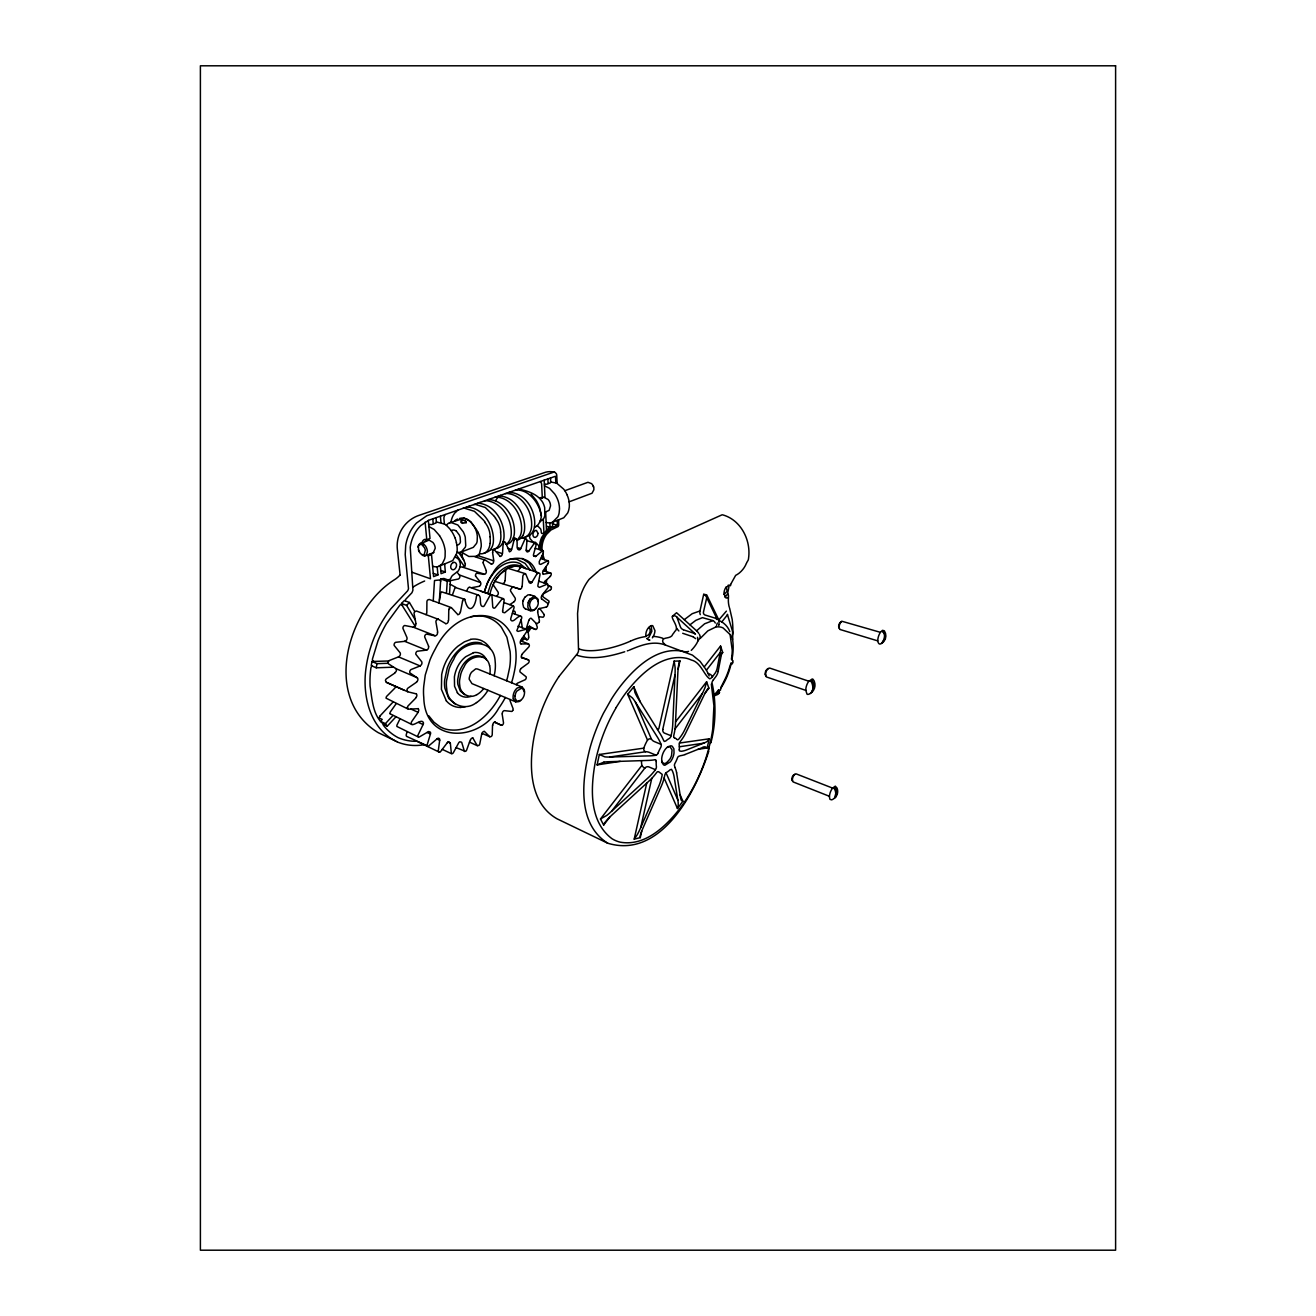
<?xml version="1.0" encoding="UTF-8"?>
<svg xmlns="http://www.w3.org/2000/svg" width="1316" height="1316" viewBox="0 0 1316 1316"><rect width="100%" height="100%" fill="white"/><g stroke="black" fill="none" stroke-linecap="round" stroke-linejoin="round"><path stroke-width="1.5" d="M448.591 620.593L448.772 609.686M805.721 690.061L806.988 694.108A1.661 1.661 0 0 0 808.04 694.404L808.748 694.223A10.084 10.084 0 0 0 810.047 693.598A4.507 4.507 0 0 0 810.87 692.973A6.975 6.975 0 0 0 811.972 692.167L814.111 686.639A10.314 10.314 0 0 0 813.469 683.3L811.709 680.372A4.244 4.244 0 0 0 810.886 680.948M829.376 796.657L829.903 799.322L831.597 799.848A8.883 8.883 0 0 0 832.913 799.289L834.492 798.236A5.692 5.692 0 0 0 835.578 797.167L836.91 792.627A8.965 8.965 0 0 0 835.973 789.32M708.946 749.232L709.143 747.027A12.864 12.864 0 0 1 709.604 745.234A148.724 148.724 0 0 0 712.729 729.13L713.93 705.82L711.331 684.106M697.908 640.086L697.529 637.306M492.529 725.1L492.233 734.624A2.961 2.961 0 0 1 491.361 736.434L490.013 736.894L481.936 733.275M609.621 817.269L603.649 825.033L604.044 823.783A14.196 14.196 0 0 1 605.031 822.368L606.577 820.493A86.56 86.56 0 0 1 612.976 814.078L649.281 780.783A53.413 53.413 0 0 0 655.681 773.808L656.668 772.508A2.698 2.698 0 0 1 657.506 771.719L658.79 771.752A5.807 5.807 0 0 0 659.81 772.591L662.129 774.318A3.29 3.29 0 0 1 662.047 775.634L661.685 777.279A49.185 49.185 0 0 1 658.806 786.145L640.3 828.554A84.652 84.652 0 0 1 637.306 834.64L634.197 839.131L646.732 783.119M546.584 579.879L546.387 583.695M407.417 707.564L408.519 709.209L417.912 708.699M700.211 637.734L697.825 641.057M545.268 581.096L545.153 583.284M657.49 729.475L658.806 728.801L674.17 661.142L675.092 667.344A80.835 80.835 0 0 1 675.075 673.529L672.739 724.392A55.437 55.437 0 0 1 671.456 734.081L670.963 736.17A5.182 5.182 0 0 1 670.074 737.815L669.235 738.523A15.562 15.562 0 0 0 665.731 741.04L664.235 741.434L663.33 739.822A46.373 46.373 0 0 0 659.892 733.357L638.26 698.714A46.652 46.652 0 0 1 634.937 692.479L633.818 686.771L640.399 702.135M505.114 580.652L505.689 570.848A3.306 3.306 0 0 1 506.315 569.071M503.057 544.479L502.515 553.641L496.412 551.7M433.227 600.918L434.461 581.08M439.396 600.211L440.745 578.974L443.87 578.481L450.368 580.751L449.513 593.845M522.189 586.393L522.814 576.49A3.372 3.372 0 0 1 523.505 574.648L525.298 573.661L507.762 568.249A19.625 19.625 0 0 1 512.648 566.439L515.494 566.012A13.933 13.933 0 0 1 520.61 566.735L538.26 572.707A13.719 13.719 0 0 1 539.774 573.447A2.632 2.632 0 0 1 539.905 575.191L537.948 585.061A2.583 2.583 0 0 0 538.014 586.541L539.428 587.397L547.456 584.057L538.737 581.178M446.502 592.759L447.243 581.261L440.745 578.974M811.577 682.264L811.709 680.372M697.908 749.38L707.136 747.949L704.998 746.764A9.673 9.673 0 0 0 702.991 747.356M728.472 596.247L728.34 600.047A26.665 26.665 0 0 0 729.261 607.153M834.64 789.304L834.772 787.577A4.705 4.705 0 0 0 834.064 788.185L835.15 790.423A11.334 11.334 0 0 1 835.742 793.68L834.492 798.236M732.519 639.757L732.847 634.065A88.517 88.517 0 0 0 732.19 619.392L729.541 607.86M514.984 696.032L515.724 693.104A10.808 10.808 0 0 1 517.007 690.949L521.268 688.334A3.043 3.043 0 0 1 522.814 688.827L524.492 691.986M720.74 688.482L720.444 690.291M724.655 596.938L725.692 596.247A8.57 8.57 0 0 0 727.633 593.565L728.883 587.117A5.05 5.05 0 0 0 728.241 585.11M720.855 687.495L724.063 681.112A74.699 74.699 0 0 0 729.854 666.291L730.989 663.248M697.793 641.287L696.74 643.376A36.453 36.453 0 0 1 691.245 650.384M439.709 740.266L436.928 738.967A2.007 2.007 0 0 1 438.623 738.227L439.396 738.72A2.089 2.089 0 0 1 439.676 740.266L438.343 750.433A1.678 1.678 0 0 0 438.639 751.781L439.643 752.061M534.576 526.268C536.188 511.496 525.956 493.467 510.065 492.398A13.505 13.505 0 0 0 508.65 492.497L508.552 492.513M718.898 690.061L718.487 689.929A46.998 46.998 0 0 1 714.72 694.305L714.226 694.815M502.646 610.772L504.11 600.458A2.023 2.023 0 0 0 503.864 599.01L501.955 599.076L495.54 607.268A2.056 2.056 0 0 1 494.109 608.173L493.352 607.926A1.974 1.974 0 0 1 492.71 606.396L491.904 595.079L469.861 587.314M717.335 623.011L716.496 625.659M883.25 632.503L883.447 631.219A2.303 2.303 0 0 0 882.773 631.548C888.119 635.661 879.565 650.548 877.706 640.859L840.019 629.492L838.72 627.041A5.379 5.379 0 0 1 839.986 622.748M706.741 597.645L703.55 611.677A2.599 2.599 0 0 0 705.08 615.033L714.489 617.928A6.448 6.448 0 0 1 717.105 619.573A12.206 12.206 0 0 0 716.381 617.648L706.429 597.036A9.377 9.377 0 0 0 705.195 595.342L703.698 594.322L699.865 611.447A6.054 6.054 0 0 0 699.832 612.779A6.366 6.366 0 0 0 699.947 613.536L700.293 614.638M541.419 516.448L540.432 520.462M718.717 689.749L718.668 690.012A3.849 3.849 0 0 1 718.881 693.532M393.583 667.179L376.261 667.804L376.985 663.642L388.22 663.28M446.404 525.38A6.531 6.531 0 0 1 449.562 522.765L450.927 522.452L451.306 520.462A18.342 18.342 0 0 1 455.731 511.924M464.811 520.462A2.895 2.895 0 0 1 465.979 521.185L464.992 522.929A4.129 4.129 0 0 1 462.048 522.271L461.324 521.07L461.143 522.041M466.127 523.011L466.308 522.057M438.886 603.008L440.663 593.417A2.698 2.698 0 0 1 441.567 591.838L464.778 599.323C468.299 614.934 475.076 608.601 476.408 596.576A2.484 2.484 0 0 1 477.511 595.21C482.824 594.437 477.938 607.054 483.367 606.528A2.583 2.583 0 0 0 484.568 605.327L489.733 595.951A2.122 2.122 0 0 1 490.835 594.914L491.378 594.848M679.451 743.047L709.258 738.802L707.465 741.089A13.686 13.686 0 0 1 705.754 742.29L685.981 750.169A22.717 22.717 0 0 1 681.343 751.288L679.467 750.942A2.468 2.468 0 0 1 679.319 749.709M460.468 612.072L462.541 601.149M388.796 660.977L371.967 661.487L371.244 665.616L376.261 667.804M718.141 671.39L721.234 655.434M704.356 666.768L720.543 646.041L720.707 648.212A27.011 27.011 0 0 1 720.395 651.585L717.138 668.446A13.933 13.933 0 0 1 714.358 674.203L712.4 676.802A5.198 5.198 0 0 0 709.143 673.891L708.14 673.463M481.738 733.933L479.764 743.935A2.912 2.912 0 0 1 478.744 745.53L477.132 745.481L472.938 738.161M620.198 761.355L597.102 764.909L599.339 754.479L643.787 748.146A45.057 45.057 0 0 1 647.521 740.118L648.508 739.263A4.376 4.376 0 0 1 649.874 738.786L651.354 738.95A6.021 6.021 0 0 0 654.397 741.599L661.093 744.379L661.257 745.448A5.001 5.001 0 0 1 660.714 747.472A35.598 35.598 0 0 0 658.181 752.884L658.099 753.097M711.43 740.661C716.085 721.875 716.052 700.342 711.923 682.527A13.012 13.012 0 0 1 713.404 679.714M597.102 764.909L603.896 762.145M640.744 827.517L651.782 778.332M662.754 729.442L675.026 674.795M634.197 839.131L640.267 837.634L641.698 831.268M678.118 669.219L679.977 660.928L679.434 661.635A12.074 12.074 0 0 0 678.99 663.215L678.562 665.518A91.265 91.265 0 0 0 677.756 674.647L675.453 724.08A54.959 54.959 0 0 1 674.17 733.736L673.792 735.381A3.356 3.356 0 0 0 673.71 736.779L674.434 737.832M487.743 593.171L490.638 584.485A44.793 44.793 0 0 1 495.161 576.786C500.59 568.841 511.036 562.014 520.774 566.193M707.136 747.949L709.258 738.802M730.051 634.526L723.126 627.962A10.495 10.495 0 0 0 718.108 626.86L715.756 626.926M550.614 589.716L543.788 593.582A2.928 2.928 0 0 0 543.097 596.954L548.937 601.017A2.517 2.517 0 0 1 548.114 603.616L547.555 605.919M731.433 664.448A2.912 2.912 0 0 0 732.683 662.688L733.061 660.928M643.787 748.146L643.754 749.478A3.932 3.932 0 0 0 644.297 750.811L645.416 751.765A6.152 6.152 0 0 1 646.929 751.814L647.209 751.831A9.788 9.788 0 0 1 649.38 752.423L656.092 755.203L657.112 754.611A4.557 4.557 0 0 0 658.099 753.097M513.964 540.415L511.694 549.512L507.68 548.246M484.288 591.953L487.627 582.297A55.93 55.93 0 0 1 493.27 572.674C501.659 556.125 529.706 551.223 535.99 571.983M709.143 747.027L706.758 755.466A184.092 184.092 0 0 1 693.664 786.754L692.183 789.485A159.137 159.137 0 0 1 678.974 809.636C665.156 827.057 644.462 846.649 620.099 842.141A27.62 27.62 0 0 1 611.973 838.703C588.943 821.464 590.621 788.021 595.194 762.638A177.101 177.101 0 0 1 616.266 707.482M708.863 750.844C695.967 791.87 660.813 859.364 607.712 843.211L557.063 818.815C528.917 802.859 528.769 764.432 534.181 736.434A168.267 168.267 0 0 1 558.79 676.802M730.429 585.785L731.087 583.745M407.121 731.745L406.299 734.476A2.073 2.073 0 0 0 406.331 735.989L406.693 736.401M399.932 718.964L397.119 724.738A2.418 2.418 0 0 0 396.906 726.465L418.833 737.24L428.621 731.531L430.381 732.14A2.566 2.566 0 0 1 430.431 733.999L427.289 744.412A2.171 2.171 0 0 0 427.272 745.81L406.858 736.499M523.094 600.951L523.571 599.586M528.242 602.728L528.703 601.363M528.867 620.264L526.087 629.147L526.811 629.953M599.339 754.479L604.768 756.848A29.314 29.314 0 0 0 608.749 757.045L650.17 755.845A50.863 50.863 0 0 0 655.055 755.368M640.826 833.702L640.366 835.199A16.532 16.532 0 0 0 640.119 836.236L640.267 837.634M731.235 583.317L735.66 575.355A21.714 21.714 0 0 0 739.46 572.888A24.231 24.231 0 0 0 746.32 563.577M452.441 594.898L454.612 588.861A2.468 2.468 0 0 1 455.599 587.578L478.498 595.095M470.256 740.036L466.686 749.923A2.714 2.714 0 0 1 465.519 751.403L456.126 747.636M711.232 741.319L710.459 743.112L710.821 742.323M683.399 629.788L692.94 632.93A11.893 11.893 0 0 1 694.338 633.506A14.854 14.854 0 0 1 695.473 634.131L676.276 616.53A4.754 4.754 0 0 0 674.68 615.789C666.834 614.901 680.997 627.123 674.795 631.433A18.983 18.983 0 0 1 672.821 634.164C671.094 639.543 662.507 636.483 662.655 640.908A6.267 6.267 0 0 0 663.001 642.455L665.501 645.054M513.339 537.997C520.659 537.356 514.03 550.384 519.639 549.874A2.468 2.468 0 0 0 520.708 548.624L524.475 540.251A2.007 2.007 0 0 1 525.479 539.165L526.696 539.494A1.925 1.925 0 0 1 526.976 540.81L526.219 549.825A2.352 2.352 0 0 0 526.499 551.272L526.959 551.766A3.405 3.405 0 0 0 527.502 551.93L527.617 551.898A1.925 1.925 0 0 0 528.884 550.976L534.099 543.59L535.941 543.821A2.237 2.237 0 0 1 536.007 545.367L533.605 554.2A2.698 2.698 0 0 0 533.622 555.846L535.464 556.619L542.669 550.598L535.217 548.295M543.179 553.214L539.231 561.669L539.363 563.939L540.728 564.383L547.851 560.764L540.679 558.51M410.888 709.044L418.143 712.334L411.744 721.513A2.829 2.829 0 0 0 411.217 723.307C411.859 728.143 421.646 717.664 423.407 722.698A3.01 3.01 0 0 1 423.291 724.113L418.225 734.641A2.55 2.55 0 0 0 417.978 736.269L418.208 736.828M812.104 691.163L810.87 692.973A4.458 4.458 0 0 1 810.212 693.499M675.552 721.892L706.593 681.754L705.31 686.771A71.985 71.985 0 0 1 702.892 692.446L684.534 730.199A43.28 43.28 0 0 1 679.961 737.552L679.007 738.802A2.533 2.533 0 0 1 678.003 739.674L677.362 739.724M479.304 554.25L481.195 546.683A25.399 25.399 0 0 0 481.179 543.59L480.817 540.662A28.788 28.788 0 0 0 480.455 538.968L479.139 534.839A29.758 29.758 0 0 0 478.892 534.263L478.448 533.276M466.588 590.884L468.002 588.334A2.073 2.073 0 0 1 469.105 587.314L469.664 587.265M500.376 695.44C490.276 714.588 469.944 734.18 446.535 729.344A27.208 27.208 0 0 1 439.922 726.712L433.951 722.221L428.769 715.805M652.374 637.865L652.95 636.878M522.781 535.628L521.63 537.306A8.538 8.538 0 0 1 518.159 539.889L516.744 540.432M525.643 573.76L529.312 582.708L530.628 583.366A2.27 2.27 0 0 0 531.911 582.264L536.994 573.792M518.093 571.276L519.919 568.249M616.201 707.432L621.662 698.763A145.829 145.829 0 0 1 629.558 688.136C643.211 671.67 663.165 653.772 686.278 658.247A27.011 27.011 0 0 1 691.377 660.04C700.704 662.014 704.175 675.503 709.752 678.826A6.942 6.942 0 0 0 712.45 676.835M715.657 627.074L707.827 630.874L700.145 638.507M539.79 521.959L543.607 518.685A10.643 10.643 0 0 0 544.84 515.51L544.676 507.631A23.622 23.622 0 0 0 542.801 502.515C537.833 494.026 527.387 490.769 518.405 489.075M647.521 740.118L627.699 694.272L632.42 697.941A35.104 35.104 0 0 1 634.888 701.313L657.21 736.828A46.751 46.751 0 0 1 660.648 743.293L661.093 744.379M520.856 640.991L522.715 638.178M527.897 630.364L529.822 627.469M528.16 632.256L531.055 627.896M522.074 641.451L523.933 638.622M558.757 676.769L577.56 653.41A10.117 10.117 0 0 0 578.547 650.894L577.56 613.486L578.596 603.254A63.842 63.842 0 0 1 581.82 592.299L583.35 588.778A51.357 51.357 0 0 1 589.107 579.353L600.392 569.4L721.579 515.033A1.793 1.793 0 0 1 722.747 514.885C740.941 519.902 751.189 540.35 748.541 558.346A5.165 5.165 0 0 1 748.014 560.435A5.083 5.083 0 0 1 747.702 560.978A12.798 12.798 0 0 0 746.517 563.232M520.774 640.366L526.384 632.124A2.895 2.895 0 0 0 526.877 630.315L526.877 630.315M396.182 703.665L390.507 711.709A2.681 2.681 0 0 0 389.997 713.617M497.284 577.642L496.642 578.547A44.366 44.366 0 0 0 489.963 593.944M548.098 563.758L543.179 570.634L550.565 572.986M664.119 778.036L677.46 808.534L682.856 801.214L680.043 794.617M447.325 742.685L440.876 751.206A2.122 2.122 0 0 1 439.643 752.078M719.655 692.232L718.733 693.466A4.359 4.359 0 0 1 717.467 694.568A2.106 2.106 0 0 1 715.772 694.749L714.325 696.312M656.273 761.536A20.711 20.711 0 0 0 656.404 766.504L656.404 767.327A5.577 5.577 0 0 1 655.779 769.12L654.43 770.979A53.232 53.232 0 0 1 647.982 777.953L610.608 812.169A73.499 73.499 0 0 1 606.775 815.41L600.474 818.996L641.879 765.435A24.28 24.28 0 0 1 641.484 760.664M682.856 801.214L681.277 800.26A15.693 15.693 0 0 1 680.438 796.871L676.605 772.837M705.146 693.071L708.896 688.186L706.593 681.754M611.562 811.298L644.873 768.067L644.001 767.606A8.176 8.176 0 0 1 642.488 766.323L641.879 765.435M675.026 728.932L702.448 693.351M713.437 679.747L715.427 677.164A13.95 13.95 0 0 0 718.191 671.39M709.192 675.848L706.445 670.173L720.23 652.473M721.546 654.052L722.714 652.539L720.543 646.041M721.694 622.073L727.501 614.736M718.635 620.099L726.399 611.117M541.896 595.358L547.686 588.104A3.356 3.356 0 0 0 548.394 586.327L547.851 584.288M717.681 692.496L715.822 694.716M829.425 796.657A15.381 15.381 0 0 1 832.6 788.103L835.298 786.145L837.075 788.136A8.916 8.916 0 0 1 835.594 797.183M627.551 694.503L633.818 686.771M677.46 808.534L678.201 805.26A24.033 24.033 0 0 0 678.151 802.053L674.022 776.259A23.869 23.869 0 0 0 672.361 770.88L671.505 769.334L670.074 769.794A15.874 15.874 0 0 1 666.488 772.443L665.912 772.92A5.198 5.198 0 0 0 664.893 774.729L664.415 776.785A49.087 49.087 0 0 1 661.537 785.619L643.508 826.859A80.605 80.605 0 0 0 640.826 833.702M672.427 616.266L676.572 612.73L696.115 630.397A18.325 18.325 0 0 1 698.763 633.358M732.634 662.803L732.19 663.067A4.935 4.935 0 0 1 730.989 663.231M840.891 622.139L841.615 621.448L840.036 622.583M539.05 622.238L536.78 623.883M530.183 598.945L534.082 596.362L537.602 598.566A6.481 6.481 0 0 1 538.26 601.248L538.228 603.55A9.985 9.985 0 0 1 537.076 606.89L535.694 608.716A7.271 7.271 0 0 1 533.885 610.246M525.035 597.168L527.946 594.881L530.332 594.832M696.559 630.825L704.619 623.784L712.894 620.609A4.672 4.672 0 0 1 715.279 623.044M438.36 619.326L416.432 611.002L414.622 611.825A2.862 2.862 0 0 0 414.079 613.634L415.988 623.652M372.181 665.978A3.389 3.389 0 0 0 370.865 668.232A94.818 94.818 0 0 0 370.076 686.064C372.165 699.47 372.938 719.868 387.2 726.251L395.754 717.023M380.061 718.404L382.232 719.424L380.489 721.3L385.407 723.635L392.81 715.657M380.11 715.838L392.908 702.185M409.424 602.481L404.325 600.573L401.495 603.452L406.595 605.376L409.424 602.481L414.82 611.595M522.172 653.97L528.703 647.061A2.912 2.912 0 0 0 529.361 645.317L528.752 643.952L520.494 640.859M400.113 574.993L398.995 576.112A27.833 27.833 0 0 1 395.129 579.303C346.618 609.193 322.256 698.961 378.235 732.667L397.169 741.763M415.889 697.957L408.273 705.689A2.961 2.961 0 0 0 407.45 707.564M566.982 494.75A24.165 24.165 0 0 1 569.318 506.808L568.907 509.292A16.894 16.894 0 0 1 567.64 513.043L563.758 517.764L552.44 522.304L552.605 526.367L551.536 526.778A12.436 12.436 0 0 0 550.104 527.453A16.039 16.039 0 0 0 546.502 530.233L541.682 537.438A30.877 30.877 0 0 0 539.955 542.587L539.264 549.545M455.78 511.99L456.208 511.579A12.913 12.913 0 0 1 458.429 509.917M521.498 699.684L522.584 698.434A10.824 10.824 0 0 0 524.261 694.766L524.459 693.516A8.159 8.159 0 0 0 524.492 692.529L524.475 691.739A6.777 6.777 0 0 0 524.064 689.37L522.172 687.067L478.053 669.219A5.017 5.017 0 0 0 475.635 668.906L471.539 672.229A13.736 13.736 0 0 0 470.026 674.96L469.269 677.872A7.583 7.583 0 0 0 469.253 679.303L471.967 683.629L515.954 701.922L518.932 701.609A6.909 6.909 0 0 0 520.922 700.227L517.616 701.148A2.665 2.665 0 0 1 516.579 700.721L515.115 698.335A6.744 6.744 0 0 1 514.984 696.032M437.011 738.885L427.996 746.517M433.26 552.769L435.218 548.262A9.919 9.919 0 0 0 434.543 545.169L434.28 544.561A10.281 10.281 0 0 0 432.898 542.422L429.082 540.119L419.097 544.281A4.557 4.557 0 0 0 418.439 546.222L418.521 549.94A10.577 10.577 0 0 0 419.31 551.914L419.393 552.062M684.271 619.672L692.2 613.7L699.931 610.969M766.685 669.581L769.646 668.051L808.814 681.195M550.499 576.276L544.808 581.508A3.027 3.027 0 0 0 544.001 582.906M689.962 624.82L695.835 620.346L702.431 617.648L712.598 620.494M768.314 668.396L767.672 668.972A8.406 8.406 0 0 0 765.649 674.828M532.338 599.093L534.921 597.859A2.55 2.55 0 0 1 536.138 598.073L538.129 600.721A5.593 5.593 0 0 1 538.293 601.922M447.243 581.261L458.494 579.007A2.945 2.945 0 0 0 459.745 575.635L457.195 572.312M793.647 774.96L793.449 775.124A5.165 5.165 0 0 0 792.002 779.401M794.88 774.252L794.601 774.499A8.192 8.192 0 0 0 792.396 780.174M521.004 668.495L528.292 663.149A2.862 2.862 0 0 0 529.098 661.504L529.131 661.372A1.711 1.711 0 0 0 528.851 660.122L521.416 657.145M881.605 643.491L885.059 638.523A9.903 9.903 0 0 0 885.24 635.924L883.447 631.219M499.636 495.968L500.524 495.359M509.818 492.398L510.97 491.658M882.049 643.195L882.082 643.179A8.998 8.998 0 0 0 884.352 630.825L882.493 630.315L880.371 632.322L841.927 621.267M667.821 746.797L665.748 748.705A18.079 18.079 0 0 0 661.701 758.394L661.849 762.244L663.461 764.744A3.027 3.027 0 0 0 664.893 765.254L670.403 761.816A17.881 17.881 0 0 0 674.022 753.015L673.891 748.886L672.312 746.337A3.027 3.027 0 0 0 670.88 745.81L667.952 746.715M416.679 682.099L407.894 688.153A3.043 3.043 0 0 0 406.957 689.864L407.68 691.755L386.23 682.28L385.44 680.553A2.928 2.928 0 0 1 386.312 678.842L395.063 672.904M666.768 762.638L669.893 759.135A17.371 17.371 0 0 0 671.571 755.384L672.065 749.906L670.091 746.863A3.438 3.438 0 0 0 667.294 747.307M509.769 604.653L514.095 601.757M479.419 586.262L471.885 587.643M476.491 702.53C465.091 712.005 447.16 703.928 446.749 688.975A31.42 31.42 0 0 1 446.519 680.833L449.118 668.873A50.946 50.946 0 0 1 453.74 659.398C461.028 640.07 493.878 636.467 495.129 661.027A40.664 40.664 0 0 1 494.125 675.733M494.849 581.359L519.754 589.058L512.73 586.903L510.526 589.634A2.468 2.468 0 0 0 510.789 591.394L515.066 597.925A2.879 2.879 0 0 1 513.997 601.626M793.844 774.828L796.147 773.874L832.518 788.07M507.367 568.463L500.162 574.138A38.756 38.756 0 0 0 494.24 582.478M420.265 665.88L411.086 669.531A2.895 2.895 0 0 0 409.868 671.176L409.819 671.325A2.155 2.155 0 0 0 409.967 672.92L417.616 678.102A2.977 2.977 0 0 1 416.547 681.885M480.817 591.164L503.337 598.615M476.82 694.601C469.615 699.405 459.991 693.664 459.745 685.241A19.707 19.707 0 0 1 459.613 680.109L460.83 673.874A31.831 31.831 0 0 1 464.153 666.702C468.397 655.944 487.035 651.716 489.568 665.715M630.594 641.073L630.973 640.925A53.002 53.002 0 0 1 645.926 636.533L645.811 635.2A11.548 11.548 0 0 1 648.887 627.222L650.384 626.038A3.027 3.027 0 0 1 652.736 625.692L654.957 630.627A12.272 12.272 0 0 1 653.443 635.99L653.23 636.385A34.611 34.611 0 0 1 663.001 638.342M630.232 641.237C616.349 647.505 591.427 653.97 578.908 648.87M456.965 552.226A6.761 6.761 0 0 0 461.094 552.144L465.288 547.242A11.647 11.647 0 0 0 465.732 545.498L465.272 537.175A26.846 26.846 0 0 0 463.216 531.746L457.869 525.002L450.927 522.452M424.591 555.878L426.532 554.826L427.355 551.914A8.472 8.472 0 0 0 427.19 550.088L427.091 549.611A11.647 11.647 0 0 0 425.496 545.992L423.703 544.034M453.313 562.475L452.013 563.413A5.379 5.379 0 0 0 450.812 565.896A4.376 4.376 0 0 0 450.944 568.216C453.773 573.398 459.465 564.367 454.826 562.409A2.221 2.221 0 0 0 453.313 562.491M684.994 754.529L702.991 747.34M437.175 566.768L437.932 574.928L433.589 576.638L431.516 554.562A6.004 6.004 0 0 1 430.184 553.904M444.644 564.087L445.351 571.999L441.057 573.694L440.35 565.748M420.199 543.278L420.38 543.212A2.27 2.27 0 0 1 420.939 543.064A4.03 4.03 0 0 1 423.653 544.084M480.077 553.723A8.209 8.209 0 0 0 483.959 553.279L487.2 551.996A8.176 8.176 0 0 0 490.605 549.414L492.184 546.732A16.911 16.911 0 0 0 493.352 542.126C494.536 526.926 484.189 508.502 467.92 507.055A13.473 13.473 0 0 0 466.39 507.17L466.292 507.186M490.621 549.611A8.324 8.324 0 0 0 494.52 549.15L497.695 547.884M506.331 544.495L508.025 543.837A8.422 8.422 0 0 0 511.48 541.271L512.615 539.576A16.022 16.022 0 0 0 514.293 534.049C515.773 519.08 505.426 500.853 489.371 499.587A13.473 13.473 0 0 0 487.743 499.735M526.17 539.116L521.35 537.635A8.587 8.587 0 0 0 525.1 537.175L528.127 535.974A8.669 8.669 0 0 0 531.615 533.408L532.503 532.19A15.578 15.578 0 0 0 534.526 526.252M557.03 525.577L550.631 528.341L545.679 533.276A27.471 27.471 0 0 0 540.662 549.973M557.244 525.429L557.342 520.412M476.096 556.339L476.507 556.175A7.896 7.896 0 0 0 479.271 554.299A9.886 9.886 0 0 1 476.096 556.339L468.874 556.471L461.439 552.095M461.077 552.111L473.316 547.357L476.507 543.442A11.351 11.351 0 0 0 477.165 541.172L477.33 536.155A23.688 23.688 0 0 0 471.441 522.732L470.519 521.712L476.244 529.229M426.976 555.105A5.971 5.971 0 0 0 428.309 555.78L431.516 554.562M545.219 512.089L549.117 510.361L550.516 505.953A10.281 10.281 0 0 0 550.121 503.205A9.689 9.689 0 0 0 548.098 499.504L543.837 497.234M425.364 555.73L433.885 552.523M569.022 501.857L592.019 493.237L593.861 489.782A7.666 7.666 0 0 0 591.608 483.646L587.956 482.298L564.844 490.704M456.915 545.285L458.1 544.84A4.211 4.211 0 0 0 460.452 541.912L460.139 537.323A15.693 15.693 0 0 0 459.333 535.053L456.389 531.088M629.229 650.203C640.53 645.399 652.95 640.399 665.189 644.955L692.463 655.138L700.063 661.356L706.445 670.173M539.889 497.826A3.964 3.964 0 0 1 542.291 497.81L544.956 496.823L544.199 480.11M451.158 530.611L452.342 530.183A2.846 2.846 0 0 1 453.296 530.003L454.53 530.183A7.123 7.123 0 0 1 456.241 531.006M540.053 498.402L541.978 497.711M628.275 650.548L627.304 650.894M449.579 522.797L464.022 518.372M471.079 696.296L469.944 696.674A11.679 11.679 0 0 1 457.31 692.759M624.738 651.765C609.505 656.536 592.693 660.237 577.033 655.286M457.705 519.047L457.195 519.211A6.86 6.86 0 0 0 454.892 520.692M465.272 706.725L460.468 707.482M404.999 641.303L395.688 642.307A2.533 2.533 0 0 0 394.339 643.721A2.435 2.435 0 0 0 394.208 645.514L400.196 652.9A2.961 2.961 0 0 1 398.485 656.783M434.51 580.504L440.186 579.912A2.287 2.287 0 0 1 440.58 581.475M688.531 651.404L687.676 651.617A7.912 7.912 0 0 1 686.755 651.749A6.613 6.613 0 0 1 685.274 651.7M459.498 518.455L461.751 518.06A8.867 8.867 0 0 1 462.459 518.043L463.627 518.142A9.788 9.788 0 0 1 464.976 518.455L468.085 519.869A9.919 9.919 0 0 0 464.482 518.422L463.528 518.126M473.349 652.851L465.815 656.668A28.278 28.278 0 0 0 459.827 663.05L459.185 663.988A33.936 33.936 0 0 0 454.398 676.852L454.546 686.245L457.475 692.775M470.717 639.477L464.416 641.83L457.935 646.189A44.267 44.267 0 0 0 449.809 655.055L446.996 659.612A52.031 52.031 0 0 0 441.666 674.664L441.419 689.354L446.338 700.869M420.314 665.649A3.076 3.076 0 0 0 421.729 661.751L415.856 654.315A2.566 2.566 0 0 1 416.037 652.621A2.599 2.599 0 0 1 417.254 651.239L426.68 650.088M470.931 616.727L476.408 615.855A29.511 29.511 0 0 1 501.445 627.37L506.907 637.224L510.098 651.436A64.747 64.747 0 0 1 510.295 661.339L510.115 663.774A66.491 66.491 0 0 1 509.588 667.837L507.532 677.427A75.44 75.44 0 0 1 506.561 680.75M539.379 608.551L546.255 607.071M550.137 572.97L543.442 574.204M436.369 521.942L444.676 524.113A19.181 19.181 0 0 1 446.683 525.61L449.792 528.835A33.624 33.624 0 0 1 454.941 537.701M529.542 626.235L535.283 629.426M655.138 759.727L654.036 759.891A50.304 50.304 0 0 1 649.166 760.385L607.564 761.767A40.385 40.385 0 0 0 603.896 762.145M655.055 755.368L656.092 755.203M609.752 757.013L645.416 751.765M679.369 746.764L703.961 743.145M515.477 490.095L515.872 490.045A13.473 13.473 0 0 1 517.089 489.947C529.147 490.309 537.685 501.725 540.646 512.5A32.834 32.834 0 0 1 541.386 516.152L539.823 508.173A37.193 37.193 0 0 0 536.171 500.31L531.17 494.142M495.013 497.201L495.227 497.168A13.555 13.555 0 0 1 496.642 497.07C512.648 498.254 522.913 516.415 521.449 531.319A16.401 16.401 0 0 1 519.968 536.369L517.895 539.231A9.163 9.163 0 0 1 516.727 540.202M426.417 650.137L404.736 641.336M550.647 481.985L556.684 483.12L563.577 489.042A28.376 28.376 0 0 1 566.308 493.22L567.048 494.717M674.022 661.175L679.977 660.928M451.832 753.755L452.276 753.657A2.484 2.484 0 0 0 453.477 752.472L458.708 742.833A2.928 2.928 0 0 1 459.794 741.78L461.669 742.24L464.499 751.535M521.399 643.952L528.374 643.869M512.96 611.315L514.046 611.298M546.749 484.222L546.65 484.222A9.952 9.952 0 0 0 544.38 484.189M431.993 524.623L431.895 524.623A8.916 8.916 0 0 0 428.72 524.607M477.116 503.419A13.719 13.719 0 0 1 478.728 503.288C494.931 504.653 505.212 522.962 503.946 538.047A16.499 16.499 0 0 1 502.531 543.146L501.133 545.317A8.291 8.291 0 0 1 497.711 547.884M501.528 725.297L494.388 722.237M703.698 594.322L706.692 594.816L717.812 617.829A12.436 12.436 0 0 1 718.947 624.475M460.024 566.702L463.545 567.328A2.796 2.796 0 0 0 465.206 564.038M724.063 594.552L727.09 591.229L726.317 586.755M548.344 586.064L551.24 586.92A2.451 2.451 0 0 1 550.549 589.65M538.606 616.694L543.08 617.22A2.468 2.468 0 0 0 544.133 614.588M463.035 567.311L484.798 574.302A2.961 2.961 0 0 0 486.229 570.897M437.389 632.223A2.796 2.796 0 0 1 435.053 635.842L426.532 634.098A2.171 2.171 0 0 0 425.183 635.151L425.068 635.266A2.879 2.879 0 0 0 424.706 636.993L428.654 646.288M484.025 574.385L476.737 573.167A2.533 2.533 0 0 0 475.586 576.013M464.778 599.323L463.512 599.586A2.78 2.78 0 0 0 462.558 601.149M407.878 691.821L415.79 693.746M544.462 485.801L549.496 488.318L554.661 493.895A27.258 27.258 0 0 1 559.53 508.782L559.119 513.026A16.335 16.335 0 0 1 557.869 516.81L552.424 522.32A9.771 9.771 0 0 1 546.14 522.419M527.009 540.646L535.299 543.179M522.107 567.295L520.939 567.278A2.254 2.254 0 0 0 519.935 568.249M646.074 635.858C649.676 635.99 651.716 629.788 649.002 627.567M503.107 541.682L505.64 542.751L509.391 551.486M526.219 550.154L528.917 550.993M517.566 547.653L520.708 548.624M533.556 555.665L535.793 556.372M729.886 584.978L725.807 587.528A11.466 11.466 0 0 0 723.981 593.615L725.889 597.941A2.303 2.303 0 0 0 727.468 597.76M685.8 652.012C659.184 644.626 635.579 666.817 620.494 686.064A159.187 159.187 0 0 0 611.479 699.01L603.485 713.19A191.972 191.972 0 0 0 590.094 747.603C582.05 778.48 576.408 823.405 607.712 843.211M522.123 657.852L528.423 659.842M493.911 549.331L500.064 556.257M477.692 555.582L493.813 560.83L492.529 552.243M474.911 556.717L484.749 560.024A2.352 2.352 0 0 0 483.285 562.787M548.246 585.686L550.598 586.41M528.752 581.211L531.927 582.264M682.708 633.292L692.726 636.664M521.514 616.76C518.636 613.667 513.158 624.195 510.789 619.885A2.796 2.796 0 0 1 510.789 618.421L513.931 608.14A2.418 2.418 0 0 0 513.931 606.61L513.717 606.199M530.052 594.733L535.48 596.576M525.495 608.88L523.636 607.367L522.765 603.764A10.331 10.331 0 0 1 525.068 597.053M457.688 614.44L451.454 607.696L449.611 607.976A2.961 2.961 0 0 0 448.789 609.686M805.705 690.341L766.669 677.033A1.661 1.661 0 0 1 765.813 675.914L765.567 674.845M459.465 574.977L480.702 582.659A3.043 3.043 0 0 1 479.517 586.13M440.761 570.437L445.351 571.999M433.277 573.315L437.932 574.928M525.216 608.782C535.727 612.631 526.745 610.361 527.897 605.541A10.429 10.429 0 0 1 530.216 598.813M503.814 602.563L513.273 605.886L504.702 612.795L502.844 612.302A2.435 2.435 0 0 1 502.646 610.772M428.901 526.548L434.099 529.443L439.593 535.661M411.859 572.197L430.496 578.777L428.309 555.78M512.385 613.207L520.988 616.266M481.705 643.327C469.647 639.198 457.787 648.854 451.865 658.625A50.765 50.765 0 0 0 447.226 668.1L444.644 680.043A31.337 31.337 0 0 0 444.874 688.186L448.756 698.516L455.797 704.537M528.456 626.975L535.908 629.525A2.336 2.336 0 0 0 537.208 626.91L535.957 623.175M447.802 579.862L449.644 579.517A3.8 3.8 0 0 0 450.681 578.464L451.075 577.675A5.889 5.889 0 0 1 453.066 574.993L458.149 571.095A12.765 12.765 0 0 0 459.909 567.163L460.074 566.456A10.462 10.462 0 0 0 460.156 562.985L458.873 559.497L456.389 557.589A4.622 4.622 0 0 0 455.352 557.375M517.961 626.169L526.285 629.212L518.043 631.417L516.81 630.693L521.432 618.898A2.698 2.698 0 0 0 521.679 617.204L521.613 616.957M451.141 607.531L429.213 599.454L427.634 600.014A2.862 2.862 0 0 0 426.91 601.741L426.812 612.351A3.257 3.257 0 0 1 425.907 614.605M522.353 638.046L526.844 639.708M521.893 686.952L517.418 687.906A8.669 8.669 0 0 0 516.086 689.14L515.773 689.502A12.305 12.305 0 0 0 513.289 694.947L513.141 695.901A7.682 7.682 0 0 0 513.339 698.796M521.103 619.606L522.304 627.748M435.037 635.71L413.306 627.173L404.752 625.511A2.188 2.188 0 0 0 403.387 626.531A2.665 2.665 0 0 0 402.976 628.489L406.924 637.438A2.994 2.994 0 0 1 405.114 641.188M482.84 657.128C474.994 652.868 466.209 659.184 462.261 665.929A31.732 31.732 0 0 0 458.939 673.101L457.738 679.319A19.658 19.658 0 0 0 457.869 684.452L460.287 690.966L464.745 694.749M829.393 796.279L793.104 781.918L791.952 779.401M671.078 735.743L664.366 733.078A2.994 2.994 0 0 1 662.951 729.508M674.203 737.717L674.861 737.98A5.577 5.577 0 0 1 676.95 739.477M522.008 558.362L529.098 563.182L534.164 571.391M548.311 526.894L550.104 527.453L549.825 523.126M420.117 665.929L398.534 656.881L389.24 660.533A2.78 2.78 0 0 0 388.22 662.129A2.04 2.04 0 0 0 388.45 663.807L395.721 668.544L417.238 677.756M655.417 769.679L648.739 766.85A3.471 3.471 0 0 0 644.922 768.116M548.13 526.828L546.601 526.087M501.264 725.231L495.244 722.254M515.658 701.806L513.339 698.796M373.728 661.422L372.658 660.533A2.451 2.451 0 0 1 372.51 658.855L378.037 640.711A124.987 124.987 0 0 1 386.559 623.356L399.751 605.344A2.056 2.056 0 0 1 401.594 604.538L415.231 626.334M371.967 661.487L376.985 663.642M411.908 724.524L390.013 713.749M655.565 759.776L656.059 760.286A2.435 2.435 0 0 1 656.223 761.52M386.411 682.346L404.144 690.176M418.537 549.923L420.413 553.543L422.897 555.007A2.139 2.139 0 0 0 424.147 554.71L425.315 550.187A10.084 10.084 0 0 0 424.394 547.67L422.568 545.449M408.174 709.11L386.082 698.187A2.895 2.895 0 0 1 386.723 696.279L394.52 688.465A3.339 3.339 0 0 0 395.491 686.36M469.499 742.125L477.461 745.777M418.62 722.484L423.11 724.557M427.091 732.453L430.447 733.999M447.983 742.027L450.335 743.112L451.388 753.657L442.275 749.363M438.968 751.995L417.649 741.681M395.639 741.056C368.99 727.715 361.949 693.812 366.226 666.636A124.017 124.017 0 0 1 390.967 608.65L407.582 590.884A7.435 7.435 0 0 0 408.486 588.63L405.213 554.546L405.706 545.317A47.146 47.146 0 0 1 407.861 537.158L409.868 532.437A38.986 38.986 0 0 1 416.465 523.044L426.729 515.773L553.427 472.28A2.204 2.204 0 0 1 554.694 472.197L556.29 473.612A4.573 4.573 0 0 1 556.767 475.635L557.145 483.367M693.137 636.845L695.638 638.638M450.138 584.189L455.912 587.43M438.524 619.408L445.499 623.471M541.847 599.01L548.13 603.666M468.101 519.886L470.454 521.712L468.381 520.05M540.169 481.508L541.024 482.38A4.655 4.655 0 0 1 541.666 484.683L542.291 497.793M485.423 560.188L491.049 563.922M678.875 630.973L677.411 629.311A5.675 5.675 0 0 1 677.049 628.719L676.885 628.39M484.765 731.778L489.7 736.697M647.11 638.754L647.242 638.885A4.655 4.655 0 0 0 648.903 639.921M531.565 618.685L536.385 623.62M494.355 516.497L495.606 518.01M526.087 568.775L520.067 563.676A15.315 15.315 0 0 0 515.888 562.294C503.715 560.583 493.747 570.881 488.614 580.817A48.807 48.807 0 0 0 484.485 592.019M480.422 582.182L475.504 576.046M834.772 787.577L835.973 789.32M523.768 635.957L526.449 639.411M387.2 726.251L385.407 723.635M494.076 516.102L485.275 507.483L475.454 504.439A13.538 13.538 0 0 0 473.826 504.571M651.091 625.742L651.864 631.302L649.018 637.125A5.363 5.363 0 0 1 646.946 638.573M708.88 688.136L708.041 688.531A7.156 7.156 0 0 0 707.663 688.975L706.758 690.291A62.51 62.51 0 0 0 703.534 696.279L685.669 733.094A43.132 43.132 0 0 1 681.112 740.415L679.813 742.208A5.593 5.593 0 0 0 679.221 743.984L679.171 744.79A21.188 21.188 0 0 1 679.286 749.692M456.372 554.891L464.532 566.768M459.761 552.457L461.998 555.73M458.626 552.506L463.709 559.942M727.682 593.615L727.863 593.878A4.08 4.08 0 0 1 728.472 595.885M731.762 659.694L731.416 659.102A58.282 58.282 0 0 0 732.239 650.252L730.084 634.509M401.495 603.452L402.614 605.311M406.595 605.376L415.28 619.951M477.593 531.631L476.54 529.739M477.609 531.664L478.202 532.75M600.474 818.996L603.649 825.033M530.052 570.058L525.068 563.396L516.744 559.267A16.861 16.861 0 0 0 508.996 559.514M722.714 652.539L721.941 652.835A13.719 13.719 0 0 0 721.25 655.434M651.354 738.95L635.447 702.218M814.193 681.112L813.14 679.401A1.661 1.661 0 0 0 812.153 679.007L808.666 681.425A15.891 15.891 0 0 0 805.754 690.061M666.028 772.788L677.921 800.21M674.976 767.442L674.401 765.369A4.968 4.968 0 0 1 674.943 763.412L675.042 763.214A35.351 35.351 0 0 0 677.444 757.917A4.425 4.425 0 0 1 678.414 756.453L680.356 755.713A22.504 22.504 0 0 0 685.011 754.562M593.22 485.982L593.615 487.035M486.246 570.568L483.087 562.853M839.361 628.719L839.131 627.502A8.488 8.488 0 0 1 840.908 622.172M676.835 617.007L680.553 627.206A4.803 4.803 0 0 0 683.415 629.722M541.781 556.175L542.768 559.168M765.748 675.914L765.205 674.137M542.718 554.266L544.413 559.695M727.37 614.276L732.403 630.923A7.83 7.83 0 0 1 731.531 636.747M792.479 781.112L792.331 780.174M539.774 608.518L544.199 614.572M465.387 563.988L462.048 556.043A2.764 2.764 0 0 1 462.41 554.02A2.303 2.303 0 0 1 463.002 553.394M456.455 542.735L455.862 540.383A31.173 31.173 0 0 0 454.941 537.701M537.602 611.94L539.363 620.28A3.093 3.093 0 0 1 539.116 622.106M437.735 632.124L435.909 621.843A2.977 2.977 0 0 1 436.567 620.033M502.153 713.979L503.502 722.731A2.879 2.879 0 0 1 502.811 724.606A1.711 1.711 0 0 1 501.626 725.33M545.877 566.851L546.403 571.638M528.818 637.125L527.765 629.361A2.764 2.764 0 0 1 529.525 626.202M544.709 568.479L545.021 571.193M400.13 575.174L397.35 549.331A32.308 32.308 0 0 1 419.146 515.313L545.646 472.214A17.667 17.667 0 0 1 554.678 472.247M425.117 522.123L426.779 539.659L430.019 538.491L428.325 520.429M432.783 518.833L433.129 522.682A2.254 2.254 0 0 1 432.865 524.146L436.139 522.896A2.336 2.336 0 0 0 436.336 521.564L436.007 517.714M444.364 523.9L443.903 518.455A6.629 6.629 0 0 1 445.17 514.523M440.399 516.185L440.942 522.288M450.335 743.112L448.756 741.665A2.566 2.566 0 0 0 447.341 742.685M545.646 511.924L546.485 530.216M543.294 519.178L543.919 532.437A2.188 2.188 0 0 1 543.705 533.457L541.699 533.391A2.402 2.402 0 0 1 541.221 531.911A7.995 7.995 0 0 0 540.596 528.884L537.685 525.956A3.767 3.767 0 0 0 536.879 525.824M547.867 478.843L548.032 482.396A2.023 2.023 0 0 1 547.604 483.86L550.154 483.005A1.941 1.941 0 0 0 550.631 481.475M550.516 477.905L550.68 481.459M558.626 519.902L558.724 525.133A4.31 4.31 0 0 1 558.066 526.565L550.927 530.019L546.485 534.444A24.428 24.428 0 0 0 542.028 550.384M555.796 482.758L555.533 476.244L428.703 520.248L420.742 525.627A33.903 33.903 0 0 0 414.063 534.773L412.846 537.471A40.747 40.747 0 0 0 410.23 547.357L412.911 590.111A13.9 13.9 0 0 1 411.826 592.874L406.151 598.829A3.224 3.224 0 0 0 405.213 600.606M539.247 548.969L539.247 549.002A8.735 8.735 0 0 0 538.655 545.63L535.497 542.356A4.129 4.129 0 0 0 534.23 542.176A3.767 3.767 0 0 1 533.062 542.011L530.068 538.737A8.57 8.57 0 0 1 529.608 535.217M718.388 691.097A4.721 4.721 0 0 1 717.862 692.282M528.489 637.24A2.04 2.04 0 0 1 526.861 639.889M483.745 688.498A23.474 23.474 0 0 1 476.885 694.7M436.632 620.083A2.533 2.533 0 0 1 438.294 618.981M417.929 547.176A2.928 2.928 0 0 1 422.798 545.169M547.456 606.051A2.122 2.122 0 0 1 546.255 607.104M511.43 549.496A2.254 2.254 0 0 1 509.424 551.733M512.714 710.476A2.155 2.155 0 0 1 511.694 711.446L504.192 710.624A2.928 2.928 0 0 0 502.334 713.815M512.73 710.476A2.764 2.764 0 0 0 513.141 708.847L510.213 701.115A2.583 2.583 0 0 1 510.213 699.536M674.943 767.458A23.82 23.82 0 0 1 676.638 772.837M489.667 665.699A23.244 23.244 0 0 1 489.865 674.022M537.043 573.809A2.237 2.237 0 0 1 538.244 572.674M537.816 611.874A2.813 2.813 0 0 1 539.363 608.518M540.892 498.106A4.08 4.08 0 0 1 541.337 497.629M416.234 693.631A2.681 2.681 0 0 1 415.675 697.612M415.659 623.751A2.731 2.731 0 0 1 413.323 627.288M533.852 610.18A3.964 3.964 0 0 1 530.595 610.739M492.941 725.017A2.599 2.599 0 0 1 495.211 721.99M418.126 708.518A2.566 2.566 0 0 1 417.912 712.088M502.169 553.707A2.451 2.451 0 0 1 500.096 556.536M543.261 574.385A2.435 2.435 0 0 1 543.426 570.914M504.768 580.701A2.451 2.451 0 0 1 502.712 583.531M493.401 584.156A2.27 2.27 0 0 0 493.681 585.538L498.024 592.019A2.813 2.813 0 0 1 496.971 595.687M541.699 599.109A2.616 2.616 0 0 1 542.11 595.605M542.817 550.433A1.958 1.958 0 0 1 542.965 553.049M550.713 572.855A2.04 2.04 0 0 1 550.302 575.98M470.569 740.069A2.451 2.451 0 0 1 472.888 737.881M494.52 549.134A8.291 8.291 0 0 0 497.941 546.551L499.307 544.38A16.516 16.516 0 0 0 500.705 539.28A26.238 26.238 0 0 0 500.541 532.026M520.791 644.067A2.484 2.484 0 0 1 521.021 640.629M525.1 537.175A8.636 8.636 0 0 0 528.588 534.592L529.476 533.358A15.595 15.595 0 0 0 531.483 527.436C533.161 512.648 522.83 494.569 506.956 493.484A13.884 13.884 0 0 0 505.344 493.615M540.234 520.462A11.433 11.433 0 0 1 534.822 527.403M521.843 586.459A2.5 2.5 0 0 1 519.787 589.321M719.046 620.51A19.707 19.707 0 0 1 729.854 631.631M514.178 540.415A1.892 1.892 0 0 1 515.839 538.557M417.007 741.27A44.201 44.201 0 0 1 398.074 737.651A44.941 44.941 0 0 1 383.532 725.461A1.925 1.925 0 0 1 383.137 724.326M422.14 542.636A4.129 4.129 0 0 1 424.328 539.527A3.701 3.701 0 0 1 426.779 539.692M495.507 500.754A15.891 15.891 0 0 1 498.254 497.119M505.344 697.513A89.768 89.768 0 0 1 498.649 708.321C480.291 741.747 424.871 744.692 423.785 697.612A59.368 59.368 0 0 1 423.752 686.195L425.265 674.993L429.954 659.974A96.43 96.43 0 0 1 435.168 649.199C462.673 593.746 528.39 610.41 514.079 672.937A89.389 89.389 0 0 1 511.529 682.757M478.695 503.288A12.765 12.765 0 0 1 480.011 502.416M503.337 544.429A2.04 2.04 0 0 1 505.048 542.077M536.122 608.206A6.037 6.037 0 0 1 534.625 609.489L533.654 609.9A2.961 2.961 0 0 1 530.743 609.111L529.591 605.524A9.245 9.245 0 0 1 530.513 601.511A7.83 7.83 0 0 1 532.338 599.093M467.953 507.055A12.617 12.617 0 0 1 469.319 506.134M732.074 636.352A57.032 57.032 0 0 1 732.009 658.938M699.421 634.427A7.205 7.205 0 0 1 699.767 635.184A7.172 7.172 0 0 1 700.03 636.039L700.079 636.302A7.024 7.024 0 0 1 700.178 636.796M529.131 620.28A2.27 2.27 0 0 1 531.121 618.175M379.666 718.651A2.007 2.007 0 0 1 380.192 715.953M438.935 566.39A9.179 9.179 0 0 1 432.651 566.16M456.389 542.751A27.8 27.8 0 0 1 456.981 552.885L452.753 560.583L438.902 566.308L442.275 563.774L444.594 559.02A17.98 17.98 0 0 0 445.104 556.52L445.186 550.993A33.723 33.723 0 0 0 439.511 535.711M516.365 684.715A2.945 2.945 0 0 1 517.599 683.119L525.199 679.714A2.698 2.698 0 0 0 526.153 678.184A2.089 2.089 0 0 0 526.104 676.769L520.067 672.015A3.01 3.01 0 0 1 521.103 668.61M557.54 525.331A17.766 17.766 0 0 1 552.49 523.423M492.858 552.128A2.106 2.106 0 0 1 494.553 549.348M497.382 577.708A30.383 30.383 0 0 1 508.667 567.739L515.132 566.077L520.626 566.719A14.098 14.098 0 0 1 522.205 567.344M522.814 535.628A15.956 15.956 0 0 0 524.508 530.118C526.087 515.263 515.773 497.119 499.8 495.968A13.769 13.769 0 0 0 498.386 496.066M730.939 664.498A75.242 75.242 0 0 1 720.905 688.087M649.907 640.086A2.303 2.303 0 0 1 649.133 639.971M718.931 624.705A5.428 5.428 0 0 1 718.766 625.445M487.956 690.258A40.253 40.253 0 0 1 476.573 702.645M423.933 744.724A47.935 47.935 0 0 1 397.119 741.895M482.117 733.917A2.55 2.55 0 0 1 484.436 731.285M424.591 555.928A4.162 4.162 0 0 1 422.025 554.842M548.015 560.616A2.04 2.04 0 0 1 547.884 563.528M395.869 668.429A2.714 2.714 0 0 1 394.899 672.575M521.86 658A2.55 2.55 0 0 1 522.403 654.315M460.139 612.072A2.566 2.566 0 0 1 457.705 614.704M425.249 541.452A5.149 5.149 0 0 1 426.17 539.494M732.502 660.55A2.122 2.122 0 0 1 732.206 659.431M460.468 707.449A18.013 18.013 0 0 1 446.338 700.869M470.684 639.329A18.358 18.358 0 0 1 490.325 648.92M810.853 680.964A13.209 13.209 0 0 1 812.811 687.429A8.669 8.669 0 0 1 812.136 691.18M765.27 674.137A5.363 5.363 0 0 1 766.751 669.647M493.418 560.961A2.533 2.533 0 0 1 491.378 564.301M814.374 681.573A9.821 9.821 0 0 1 811.972 692.167M413.339 586.887A73.252 73.252 0 0 1 424.64 581.014M877.756 640.859A15.644 15.644 0 0 1 880.42 632.354M489.963 536.764A26.155 26.155 0 0 1 490.128 543.442M490.062 543.442A16.17 16.17 0 0 1 488.499 549.052L487.052 551.124A8.061 8.061 0 0 1 483.959 553.329M448.213 620.659A2.681 2.681 0 0 1 445.713 623.817M514.605 611.183A2.336 2.336 0 0 1 514.918 614.062M666.686 762.54A3.767 3.767 0 0 1 663.396 763.428M663.379 763.362A3.471 3.471 0 0 1 661.718 760.993M473.299 652.637A11.696 11.696 0 0 1 486.426 659.76M495.375 518.208A22.767 22.767 0 0 1 500.705 532.009M428.522 646.337A3.076 3.076 0 0 1 426.664 650.055M484.666 522.139A22.898 22.898 0 0 1 490.161 536.698M484.93 521.909A23.26 23.26 0 0 0 483.137 519.804L474.418 511.315L464.564 508.223A13.538 13.538 0 0 0 462.952 508.338M520.774 566.193A14.46 14.46 0 0 1 525.068 568.446M506.282 544.347A8.768 8.768 0 0 0 507.696 543.212L509.72 540.333A16.466 16.466 0 0 0 511.151 535.267C512.566 520.264 502.235 502.005 486.13 500.722A13.686 13.686 0 0 0 484.518 500.853M461.11 520.791A2.895 2.895 0 0 1 464.564 520.791M462.64 523.39A2.55 2.55 0 0 1 461.126 522.419M537.931 533.309C538.491 536.023 534.214 539.626 533.062 535.826A4.951 4.951 0 0 1 533.967 531.713L535.25 530.595A1.81 1.81 0 0 1 536.533 530.545L537.931 533.309M1115.606 65.8L200.394 65.8L200.394 1250.2L1115.606 1250.2L1115.606 65.8"/></g></svg>
